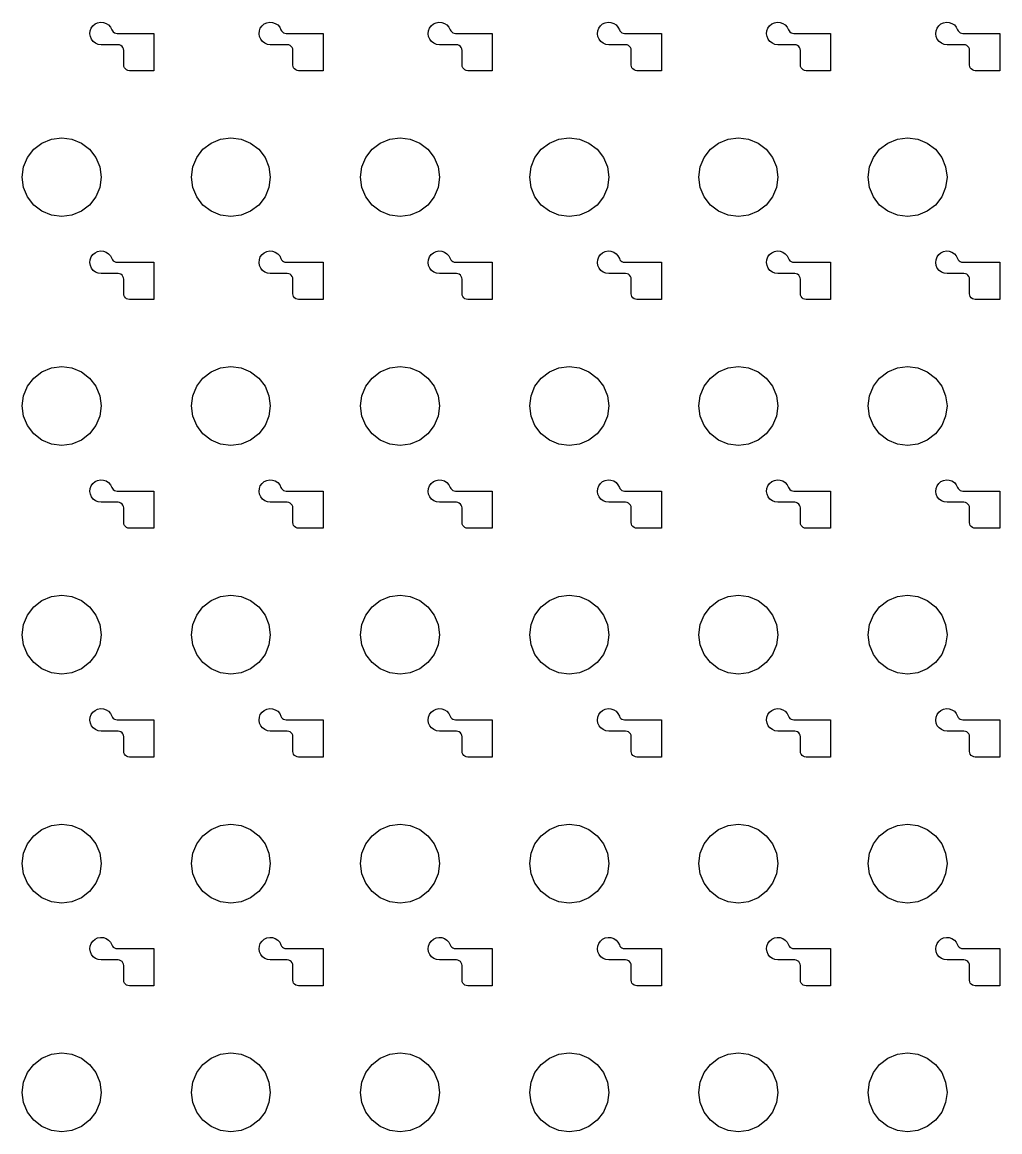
# Model space of a CAD drawing. Extents: x 11 to 212, y 11 to 212.
# Drawn here: x 132.85 to 143.04, y 136.1 to 147.68 of the extents above; entities that cross this region are included whole.
import ezdxf

# ---------------------------------------------------------------- set-up
doc = ezdxf.new("R2010")
doc.units = 0
doc.layers.add('C3', color=7, linetype='continuous')

msp = doc.modelspace()

# ---------------------------------------------------------------- linework, layer by layer
at = {"layer": 'C3'}
for points in [[(133.965, 147.176), (133.949, 147.178), (133.935, 147.184), (133.923, 147.194), (133.914, 147.206), (133.908, 147.22), (133.906, 147.235), (133.906, 147.388), (133.904, 147.403), (133.898, 147.418), (133.889, 147.43), (133.876, 147.439), (133.862, 147.445), (133.847, 147.447), (133.671, 147.447), (133.641, 147.451), (133.613, 147.462), (133.589, 147.48), (133.57, 147.504), (133.558, 147.532), (133.553, 147.561), (133.556, 147.591), (133.567, 147.62), (133.584, 147.644), (133.607, 147.664), (133.634, 147.677), (133.664, 147.682), (133.694, 147.68), (133.723, 147.67), (133.748, 147.653), (133.768, 147.631), (133.782, 147.604), (133.788, 147.591), (133.797, 147.58), (133.809, 147.572), (133.823, 147.566), (133.837, 147.565), (134.221, 147.565), (134.221, 147.176)], [(135.729, 147.176), (135.714, 147.178), (135.7, 147.184), (135.688, 147.194), (135.678, 147.206), (135.673, 147.22), (135.671, 147.235), (135.671, 147.388), (135.669, 147.403), (135.663, 147.418), (135.653, 147.43), (135.641, 147.439), (135.627, 147.445), (135.612, 147.447), (135.435, 147.447), (135.405, 147.451), (135.377, 147.462), (135.353, 147.48), (135.335, 147.504), (135.322, 147.532), (135.318, 147.561), (135.321, 147.591), (135.331, 147.62), (135.349, 147.644), (135.372, 147.664), (135.399, 147.677), (135.429, 147.682), (135.459, 147.68), (135.487, 147.67), (135.513, 147.653), (135.533, 147.631), (135.546, 147.604), (135.553, 147.591), (135.562, 147.58), (135.574, 147.572), (135.587, 147.566), (135.602, 147.565), (135.986, 147.565), (135.986, 147.176)], [(137.494, 147.176), (137.479, 147.178), (137.465, 147.184), (137.453, 147.194), (137.443, 147.206), (137.437, 147.22), (137.435, 147.235), (137.435, 147.388), (137.433, 147.403), (137.427, 147.418), (137.418, 147.43), (137.406, 147.439), (137.392, 147.445), (137.376, 147.447), (137.2, 147.447), (137.17, 147.451), (137.142, 147.462), (137.118, 147.48), (137.099, 147.504), (137.087, 147.532), (137.082, 147.561), (137.085, 147.591), (137.096, 147.62), (137.113, 147.644), (137.137, 147.664), (137.164, 147.677), (137.194, 147.682), (137.224, 147.68), (137.252, 147.67), (137.277, 147.653), (137.297, 147.631), (137.311, 147.604), (137.317, 147.591), (137.327, 147.58), (137.339, 147.572), (137.352, 147.566), (137.366, 147.565), (137.751, 147.565), (137.751, 147.176)], [(139.259, 147.176), (139.244, 147.178), (139.229, 147.184), (139.217, 147.194), (139.208, 147.206), (139.202, 147.22), (139.2, 147.235), (139.2, 147.388), (139.198, 147.403), (139.192, 147.418), (139.183, 147.43), (139.171, 147.439), (139.156, 147.445), (139.141, 147.447), (138.965, 147.447), (138.935, 147.451), (138.907, 147.462), (138.883, 147.48), (138.864, 147.504), (138.852, 147.532), (138.847, 147.561), (138.85, 147.591), (138.861, 147.62), (138.878, 147.644), (138.901, 147.664), (138.929, 147.677), (138.958, 147.682), (138.988, 147.68), (139.017, 147.67), (139.042, 147.653), (139.062, 147.631), (139.076, 147.604), (139.082, 147.591), (139.091, 147.58), (139.103, 147.572), (139.117, 147.566), (139.131, 147.565), (139.515, 147.565), (139.515, 147.176)], [(141.024, 147.176), (141.008, 147.178), (140.994, 147.184), (140.982, 147.194), (140.973, 147.206), (140.967, 147.22), (140.965, 147.235), (140.965, 147.388), (140.963, 147.403), (140.957, 147.418), (140.947, 147.43), (140.935, 147.439), (140.921, 147.445), (140.906, 147.447), (140.729, 147.447), (140.699, 147.451), (140.672, 147.462), (140.647, 147.48), (140.629, 147.504), (140.617, 147.532), (140.612, 147.561), (140.615, 147.591), (140.625, 147.62), (140.643, 147.644), (140.666, 147.664), (140.693, 147.677), (140.723, 147.682), (140.753, 147.68), (140.782, 147.67), (140.807, 147.653), (140.827, 147.631), (140.84, 147.604), (140.847, 147.591), (140.856, 147.58), (140.868, 147.572), (140.881, 147.566), (140.896, 147.565), (141.28, 147.565), (141.28, 147.176)], [(142.788, 147.176), (142.773, 147.178), (142.759, 147.184), (142.747, 147.194), (142.737, 147.206), (142.731, 147.22), (142.729, 147.235), (142.729, 147.388), (142.727, 147.403), (142.722, 147.418), (142.712, 147.43), (142.7, 147.439), (142.686, 147.445), (142.671, 147.447), (142.494, 147.447), (142.464, 147.451), (142.436, 147.462), (142.412, 147.48), (142.393, 147.504), (142.381, 147.532), (142.377, 147.561), (142.38, 147.591), (142.39, 147.62), (142.408, 147.644), (142.431, 147.664), (142.458, 147.677), (142.488, 147.682), (142.518, 147.68), (142.546, 147.67), (142.571, 147.653), (142.591, 147.631), (142.605, 147.604), (142.611, 147.591), (142.621, 147.58), (142.633, 147.572), (142.646, 147.566), (142.66, 147.565), (143.045, 147.565), (143.045, 147.176)], [(133.671, 146.065), (133.657, 145.958), (133.615, 145.859), (133.55, 145.774), (133.465, 145.708), (133.365, 145.667), (133.259, 145.653), (133.152, 145.667), (133.053, 145.708), (132.968, 145.774), (132.902, 145.859), (132.861, 145.958), (132.847, 146.065), (132.861, 146.171), (132.902, 146.271), (132.968, 146.356), (133.053, 146.421), (133.152, 146.462), (133.259, 146.476), (133.365, 146.462), (133.465, 146.421), (133.55, 146.356), (133.615, 146.271), (133.657, 146.171)], [(135.435, 146.065), (135.421, 145.958), (135.38, 145.859), (135.315, 145.774), (135.229, 145.708), (135.13, 145.667), (135.024, 145.653), (134.917, 145.667), (134.818, 145.708), (134.732, 145.774), (134.667, 145.859), (134.626, 145.958), (134.612, 146.065), (134.626, 146.171), (134.667, 146.271), (134.732, 146.356), (134.818, 146.421), (134.917, 146.462), (135.024, 146.476), (135.13, 146.462), (135.229, 146.421), (135.315, 146.356), (135.38, 146.271), (135.421, 146.171)], [(137.2, 146.065), (137.186, 145.958), (137.145, 145.859), (137.079, 145.774), (136.994, 145.708), (136.895, 145.667), (136.788, 145.653), (136.682, 145.667), (136.582, 145.708), (136.497, 145.774), (136.432, 145.859), (136.391, 145.958), (136.376, 146.065), (136.391, 146.171), (136.432, 146.271), (136.497, 146.356), (136.582, 146.421), (136.682, 146.462), (136.788, 146.476), (136.895, 146.462), (136.994, 146.421), (137.079, 146.356), (137.145, 146.271), (137.186, 146.171)], [(138.965, 146.065), (138.951, 145.958), (138.91, 145.859), (138.844, 145.774), (138.759, 145.708), (138.66, 145.667), (138.553, 145.653), (138.446, 145.667), (138.347, 145.708), (138.262, 145.774), (138.196, 145.859), (138.155, 145.958), (138.141, 146.065), (138.155, 146.171), (138.196, 146.271), (138.262, 146.356), (138.347, 146.421), (138.446, 146.462), (138.553, 146.476), (138.66, 146.462), (138.759, 146.421), (138.844, 146.356), (138.91, 146.271), (138.951, 146.171)], [(140.729, 146.065), (140.715, 145.958), (140.674, 145.859), (140.609, 145.774), (140.524, 145.708), (140.424, 145.667), (140.318, 145.653), (140.211, 145.667), (140.112, 145.708), (140.026, 145.774), (139.961, 145.859), (139.92, 145.958), (139.906, 146.065), (139.92, 146.171), (139.961, 146.271), (140.026, 146.356), (140.112, 146.421), (140.211, 146.462), (140.318, 146.476), (140.424, 146.462), (140.524, 146.421), (140.609, 146.356), (140.674, 146.271), (140.715, 146.171)], [(142.494, 146.065), (142.48, 145.958), (142.439, 145.859), (142.374, 145.774), (142.288, 145.708), (142.189, 145.667), (142.082, 145.653), (141.976, 145.667), (141.876, 145.708), (141.791, 145.774), (141.726, 145.859), (141.685, 145.958), (141.671, 146.065), (141.685, 146.171), (141.726, 146.271), (141.791, 146.356), (141.876, 146.421), (141.976, 146.462), (142.082, 146.476), (142.189, 146.462), (142.288, 146.421), (142.374, 146.356), (142.439, 146.271), (142.48, 146.171)], [(133.965, 144.788), (133.949, 144.79), (133.935, 144.796), (133.923, 144.805), (133.914, 144.818), (133.908, 144.832), (133.906, 144.847), (133.906, 145), (133.904, 145.015), (133.898, 145.029), (133.889, 145.042), (133.876, 145.051), (133.862, 145.057), (133.847, 145.059), (133.671, 145.059), (133.641, 145.063), (133.613, 145.074), (133.589, 145.092), (133.57, 145.116), (133.558, 145.143), (133.553, 145.173), (133.556, 145.203), (133.567, 145.232), (133.584, 145.256), (133.607, 145.276), (133.634, 145.288), (133.664, 145.294), (133.694, 145.292), (133.723, 145.282), (133.748, 145.265), (133.768, 145.243), (133.782, 145.216), (133.788, 145.203), (133.797, 145.192), (133.809, 145.183), (133.823, 145.178), (133.837, 145.176), (134.221, 145.176), (134.221, 144.788)], [(135.729, 144.788), (135.714, 144.79), (135.7, 144.796), (135.688, 144.805), (135.678, 144.818), (135.673, 144.832), (135.671, 144.847), (135.671, 145), (135.669, 145.015), (135.663, 145.029), (135.653, 145.042), (135.641, 145.051), (135.627, 145.057), (135.612, 145.059), (135.435, 145.059), (135.405, 145.063), (135.377, 145.074), (135.353, 145.092), (135.335, 145.116), (135.322, 145.143), (135.318, 145.173), (135.321, 145.203), (135.331, 145.232), (135.349, 145.256), (135.372, 145.276), (135.399, 145.288), (135.429, 145.294), (135.459, 145.292), (135.487, 145.282), (135.513, 145.265), (135.533, 145.243), (135.546, 145.216), (135.553, 145.203), (135.562, 145.192), (135.574, 145.183), (135.587, 145.178), (135.602, 145.176), (135.986, 145.176), (135.986, 144.788)], [(137.494, 144.788), (137.479, 144.79), (137.465, 144.796), (137.453, 144.805), (137.443, 144.818), (137.437, 144.832), (137.435, 144.847), (137.435, 145), (137.433, 145.015), (137.427, 145.029), (137.418, 145.042), (137.406, 145.051), (137.392, 145.057), (137.376, 145.059), (137.2, 145.059), (137.17, 145.063), (137.142, 145.074), (137.118, 145.092), (137.099, 145.116), (137.087, 145.143), (137.082, 145.173), (137.085, 145.203), (137.096, 145.232), (137.113, 145.256), (137.137, 145.276), (137.164, 145.288), (137.194, 145.294), (137.224, 145.292), (137.252, 145.282), (137.277, 145.265), (137.297, 145.243), (137.311, 145.216), (137.317, 145.203), (137.327, 145.192), (137.339, 145.183), (137.352, 145.178), (137.366, 145.176), (137.751, 145.176), (137.751, 144.788)], [(139.259, 144.788), (139.244, 144.79), (139.229, 144.796), (139.217, 144.805), (139.208, 144.818), (139.202, 144.832), (139.2, 144.847), (139.2, 145), (139.198, 145.015), (139.192, 145.029), (139.183, 145.042), (139.171, 145.051), (139.156, 145.057), (139.141, 145.059), (138.965, 145.059), (138.935, 145.063), (138.907, 145.074), (138.883, 145.092), (138.864, 145.116), (138.852, 145.143), (138.847, 145.173), (138.85, 145.203), (138.861, 145.232), (138.878, 145.256), (138.901, 145.276), (138.929, 145.288), (138.958, 145.294), (138.988, 145.292), (139.017, 145.282), (139.042, 145.265), (139.062, 145.243), (139.076, 145.216), (139.082, 145.203), (139.091, 145.192), (139.103, 145.183), (139.117, 145.178), (139.131, 145.176), (139.515, 145.176), (139.515, 144.788)], [(141.024, 144.788), (141.008, 144.79), (140.994, 144.796), (140.982, 144.805), (140.973, 144.818), (140.967, 144.832), (140.965, 144.847), (140.965, 145), (140.963, 145.015), (140.957, 145.029), (140.947, 145.042), (140.935, 145.051), (140.921, 145.057), (140.906, 145.059), (140.729, 145.059), (140.699, 145.063), (140.672, 145.074), (140.647, 145.092), (140.629, 145.116), (140.617, 145.143), (140.612, 145.173), (140.615, 145.203), (140.625, 145.232), (140.643, 145.256), (140.666, 145.276), (140.693, 145.288), (140.723, 145.294), (140.753, 145.292), (140.782, 145.282), (140.807, 145.265), (140.827, 145.243), (140.84, 145.216), (140.847, 145.203), (140.856, 145.192), (140.868, 145.183), (140.881, 145.178), (140.896, 145.176), (141.28, 145.176), (141.28, 144.788)], [(142.788, 144.788), (142.773, 144.79), (142.759, 144.796), (142.747, 144.805), (142.737, 144.818), (142.731, 144.832), (142.729, 144.847), (142.729, 145), (142.727, 145.015), (142.722, 145.029), (142.712, 145.042), (142.7, 145.051), (142.686, 145.057), (142.671, 145.059), (142.494, 145.059), (142.464, 145.063), (142.436, 145.074), (142.412, 145.092), (142.393, 145.116), (142.381, 145.143), (142.377, 145.173), (142.38, 145.203), (142.39, 145.232), (142.408, 145.256), (142.431, 145.276), (142.458, 145.288), (142.488, 145.294), (142.518, 145.292), (142.546, 145.282), (142.571, 145.265), (142.591, 145.243), (142.605, 145.216), (142.611, 145.203), (142.621, 145.192), (142.633, 145.183), (142.646, 145.178), (142.66, 145.176), (143.045, 145.176), (143.045, 144.788)], [(133.671, 143.676), (133.657, 143.57), (133.615, 143.471), (133.55, 143.385), (133.465, 143.32), (133.365, 143.279), (133.259, 143.265), (133.152, 143.279), (133.053, 143.32), (132.968, 143.385), (132.902, 143.471), (132.861, 143.57), (132.847, 143.676), (132.861, 143.783), (132.902, 143.882), (132.968, 143.968), (133.053, 144.033), (133.152, 144.074), (133.259, 144.088), (133.365, 144.074), (133.465, 144.033), (133.55, 143.968), (133.615, 143.882), (133.657, 143.783)], [(135.435, 143.676), (135.421, 143.57), (135.38, 143.471), (135.315, 143.385), (135.229, 143.32), (135.13, 143.279), (135.024, 143.265), (134.917, 143.279), (134.818, 143.32), (134.732, 143.385), (134.667, 143.471), (134.626, 143.57), (134.612, 143.676), (134.626, 143.783), (134.667, 143.882), (134.732, 143.968), (134.818, 144.033), (134.917, 144.074), (135.024, 144.088), (135.13, 144.074), (135.229, 144.033), (135.315, 143.968), (135.38, 143.882), (135.421, 143.783)], [(137.2, 143.676), (137.186, 143.57), (137.145, 143.471), (137.079, 143.385), (136.994, 143.32), (136.895, 143.279), (136.788, 143.265), (136.682, 143.279), (136.582, 143.32), (136.497, 143.385), (136.432, 143.471), (136.391, 143.57), (136.376, 143.676), (136.391, 143.783), (136.432, 143.882), (136.497, 143.968), (136.582, 144.033), (136.682, 144.074), (136.788, 144.088), (136.895, 144.074), (136.994, 144.033), (137.079, 143.968), (137.145, 143.882), (137.186, 143.783)], [(138.965, 143.676), (138.951, 143.57), (138.91, 143.471), (138.844, 143.385), (138.759, 143.32), (138.66, 143.279), (138.553, 143.265), (138.446, 143.279), (138.347, 143.32), (138.262, 143.385), (138.196, 143.471), (138.155, 143.57), (138.141, 143.676), (138.155, 143.783), (138.196, 143.882), (138.262, 143.968), (138.347, 144.033), (138.446, 144.074), (138.553, 144.088), (138.66, 144.074), (138.759, 144.033), (138.844, 143.968), (138.91, 143.882), (138.951, 143.783)], [(140.729, 143.676), (140.715, 143.57), (140.674, 143.471), (140.609, 143.385), (140.524, 143.32), (140.424, 143.279), (140.318, 143.265), (140.211, 143.279), (140.112, 143.32), (140.026, 143.385), (139.961, 143.471), (139.92, 143.57), (139.906, 143.676), (139.92, 143.783), (139.961, 143.882), (140.026, 143.968), (140.112, 144.033), (140.211, 144.074), (140.318, 144.088), (140.424, 144.074), (140.524, 144.033), (140.609, 143.968), (140.674, 143.882), (140.715, 143.783)], [(142.494, 143.676), (142.48, 143.57), (142.439, 143.471), (142.374, 143.385), (142.288, 143.32), (142.189, 143.279), (142.082, 143.265), (141.976, 143.279), (141.876, 143.32), (141.791, 143.385), (141.726, 143.471), (141.685, 143.57), (141.671, 143.676), (141.685, 143.783), (141.726, 143.882), (141.791, 143.968), (141.876, 144.033), (141.976, 144.074), (142.082, 144.088), (142.189, 144.074), (142.288, 144.033), (142.374, 143.968), (142.439, 143.882), (142.48, 143.783)], [(133.965, 142.4), (133.949, 142.402), (133.935, 142.408), (133.923, 142.417), (133.914, 142.429), (133.908, 142.444), (133.906, 142.459), (133.906, 142.612), (133.904, 142.627), (133.898, 142.641), (133.889, 142.653), (133.876, 142.663), (133.862, 142.669), (133.847, 142.671), (133.671, 142.671), (133.641, 142.674), (133.613, 142.686), (133.589, 142.704), (133.57, 142.728), (133.558, 142.755), (133.553, 142.785), (133.556, 142.815), (133.567, 142.843), (133.584, 142.868), (133.607, 142.887), (133.634, 142.9), (133.664, 142.906), (133.694, 142.903), (133.723, 142.894), (133.748, 142.877), (133.768, 142.854), (133.782, 142.827), (133.788, 142.815), (133.797, 142.804), (133.809, 142.795), (133.823, 142.79), (133.837, 142.788), (134.221, 142.788), (134.221, 142.4)], [(135.729, 142.4), (135.714, 142.402), (135.7, 142.408), (135.688, 142.417), (135.678, 142.429), (135.673, 142.444), (135.671, 142.459), (135.671, 142.612), (135.669, 142.627), (135.663, 142.641), (135.653, 142.653), (135.641, 142.663), (135.627, 142.669), (135.612, 142.671), (135.435, 142.671), (135.405, 142.674), (135.377, 142.686), (135.353, 142.704), (135.335, 142.728), (135.322, 142.755), (135.318, 142.785), (135.321, 142.815), (135.331, 142.843), (135.349, 142.868), (135.372, 142.887), (135.399, 142.9), (135.429, 142.906), (135.459, 142.903), (135.487, 142.894), (135.513, 142.877), (135.533, 142.854), (135.546, 142.827), (135.553, 142.815), (135.562, 142.804), (135.574, 142.795), (135.587, 142.79), (135.602, 142.788), (135.986, 142.788), (135.986, 142.4)], [(137.494, 142.4), (137.479, 142.402), (137.465, 142.408), (137.453, 142.417), (137.443, 142.429), (137.437, 142.444), (137.435, 142.459), (137.435, 142.612), (137.433, 142.627), (137.427, 142.641), (137.418, 142.653), (137.406, 142.663), (137.392, 142.669), (137.376, 142.671), (137.2, 142.671), (137.17, 142.674), (137.142, 142.686), (137.118, 142.704), (137.099, 142.728), (137.087, 142.755), (137.082, 142.785), (137.085, 142.815), (137.096, 142.843), (137.113, 142.868), (137.137, 142.887), (137.164, 142.9), (137.194, 142.906), (137.224, 142.903), (137.252, 142.894), (137.277, 142.877), (137.297, 142.854), (137.311, 142.827), (137.317, 142.815), (137.327, 142.804), (137.339, 142.795), (137.352, 142.79), (137.366, 142.788), (137.751, 142.788), (137.751, 142.4)], [(139.259, 142.4), (139.244, 142.402), (139.229, 142.408), (139.217, 142.417), (139.208, 142.429), (139.202, 142.444), (139.2, 142.459), (139.2, 142.612), (139.198, 142.627), (139.192, 142.641), (139.183, 142.653), (139.171, 142.663), (139.156, 142.669), (139.141, 142.671), (138.965, 142.671), (138.935, 142.674), (138.907, 142.686), (138.883, 142.704), (138.864, 142.728), (138.852, 142.755), (138.847, 142.785), (138.85, 142.815), (138.861, 142.843), (138.878, 142.868), (138.901, 142.887), (138.929, 142.9), (138.958, 142.906), (138.988, 142.903), (139.017, 142.894), (139.042, 142.877), (139.062, 142.854), (139.076, 142.827), (139.082, 142.815), (139.091, 142.804), (139.103, 142.795), (139.117, 142.79), (139.131, 142.788), (139.515, 142.788), (139.515, 142.4)], [(141.024, 142.4), (141.008, 142.402), (140.994, 142.408), (140.982, 142.417), (140.973, 142.429), (140.967, 142.444), (140.965, 142.459), (140.965, 142.612), (140.963, 142.627), (140.957, 142.641), (140.947, 142.653), (140.935, 142.663), (140.921, 142.669), (140.906, 142.671), (140.729, 142.671), (140.699, 142.674), (140.672, 142.686), (140.647, 142.704), (140.629, 142.728), (140.617, 142.755), (140.612, 142.785), (140.615, 142.815), (140.625, 142.843), (140.643, 142.868), (140.666, 142.887), (140.693, 142.9), (140.723, 142.906), (140.753, 142.903), (140.782, 142.894), (140.807, 142.877), (140.827, 142.854), (140.84, 142.827), (140.847, 142.815), (140.856, 142.804), (140.868, 142.795), (140.881, 142.79), (140.896, 142.788), (141.28, 142.788), (141.28, 142.4)], [(142.788, 142.4), (142.773, 142.402), (142.759, 142.408), (142.747, 142.417), (142.737, 142.429), (142.731, 142.444), (142.729, 142.459), (142.729, 142.612), (142.727, 142.627), (142.722, 142.641), (142.712, 142.653), (142.7, 142.663), (142.686, 142.669), (142.671, 142.671), (142.494, 142.671), (142.464, 142.674), (142.436, 142.686), (142.412, 142.704), (142.393, 142.728), (142.381, 142.755), (142.377, 142.785), (142.38, 142.815), (142.39, 142.843), (142.408, 142.868), (142.431, 142.887), (142.458, 142.9), (142.488, 142.906), (142.518, 142.903), (142.546, 142.894), (142.571, 142.877), (142.591, 142.854), (142.605, 142.827), (142.611, 142.815), (142.621, 142.804), (142.633, 142.795), (142.646, 142.79), (142.66, 142.788), (143.045, 142.788), (143.045, 142.4)], [(133.671, 141.288), (133.657, 141.182), (133.615, 141.082), (133.55, 140.997), (133.465, 140.932), (133.365, 140.891), (133.259, 140.876), (133.152, 140.891), (133.053, 140.932), (132.968, 140.997), (132.902, 141.082), (132.861, 141.182), (132.847, 141.288), (132.861, 141.395), (132.902, 141.494), (132.968, 141.579), (133.053, 141.645), (133.152, 141.686), (133.259, 141.7), (133.365, 141.686), (133.465, 141.645), (133.55, 141.579), (133.615, 141.494), (133.657, 141.395)], [(135.435, 141.288), (135.421, 141.182), (135.38, 141.082), (135.315, 140.997), (135.229, 140.932), (135.13, 140.891), (135.024, 140.876), (134.917, 140.891), (134.818, 140.932), (134.732, 140.997), (134.667, 141.082), (134.626, 141.182), (134.612, 141.288), (134.626, 141.395), (134.667, 141.494), (134.732, 141.579), (134.818, 141.645), (134.917, 141.686), (135.024, 141.7), (135.13, 141.686), (135.229, 141.645), (135.315, 141.579), (135.38, 141.494), (135.421, 141.395)], [(137.2, 141.288), (137.186, 141.182), (137.145, 141.082), (137.079, 140.997), (136.994, 140.932), (136.895, 140.891), (136.788, 140.876), (136.682, 140.891), (136.582, 140.932), (136.497, 140.997), (136.432, 141.082), (136.391, 141.182), (136.376, 141.288), (136.391, 141.395), (136.432, 141.494), (136.497, 141.579), (136.582, 141.645), (136.682, 141.686), (136.788, 141.7), (136.895, 141.686), (136.994, 141.645), (137.079, 141.579), (137.145, 141.494), (137.186, 141.395)], [(138.965, 141.288), (138.951, 141.182), (138.91, 141.082), (138.844, 140.997), (138.759, 140.932), (138.66, 140.891), (138.553, 140.876), (138.446, 140.891), (138.347, 140.932), (138.262, 140.997), (138.196, 141.082), (138.155, 141.182), (138.141, 141.288), (138.155, 141.395), (138.196, 141.494), (138.262, 141.579), (138.347, 141.645), (138.446, 141.686), (138.553, 141.7), (138.66, 141.686), (138.759, 141.645), (138.844, 141.579), (138.91, 141.494), (138.951, 141.395)], [(140.729, 141.288), (140.715, 141.182), (140.674, 141.082), (140.609, 140.997), (140.524, 140.932), (140.424, 140.891), (140.318, 140.876), (140.211, 140.891), (140.112, 140.932), (140.026, 140.997), (139.961, 141.082), (139.92, 141.182), (139.906, 141.288), (139.92, 141.395), (139.961, 141.494), (140.026, 141.579), (140.112, 141.645), (140.211, 141.686), (140.318, 141.7), (140.424, 141.686), (140.524, 141.645), (140.609, 141.579), (140.674, 141.494), (140.715, 141.395)], [(142.494, 141.288), (142.48, 141.182), (142.439, 141.082), (142.374, 140.997), (142.288, 140.932), (142.189, 140.891), (142.082, 140.876), (141.976, 140.891), (141.876, 140.932), (141.791, 140.997), (141.726, 141.082), (141.685, 141.182), (141.671, 141.288), (141.685, 141.395), (141.726, 141.494), (141.791, 141.579), (141.876, 141.645), (141.976, 141.686), (142.082, 141.7), (142.189, 141.686), (142.288, 141.645), (142.374, 141.579), (142.439, 141.494), (142.48, 141.395)], [(133.965, 140.012), (133.949, 140.014), (133.935, 140.02), (133.923, 140.029), (133.914, 140.041), (133.908, 140.055), (133.906, 140.071), (133.906, 140.224), (133.904, 140.239), (133.898, 140.253), (133.889, 140.265), (133.876, 140.274), (133.862, 140.28), (133.847, 140.282), (133.671, 140.282), (133.641, 140.286), (133.613, 140.298), (133.589, 140.316), (133.57, 140.339), (133.558, 140.367), (133.553, 140.397), (133.556, 140.427), (133.567, 140.455), (133.584, 140.48), (133.607, 140.499), (133.634, 140.512), (133.664, 140.517), (133.694, 140.515), (133.723, 140.505), (133.748, 140.489), (133.768, 140.466), (133.782, 140.439), (133.788, 140.426), (133.797, 140.415), (133.809, 140.407), (133.823, 140.402), (133.837, 140.4), (134.221, 140.4), (134.221, 140.012)], [(135.729, 140.012), (135.714, 140.014), (135.7, 140.02), (135.688, 140.029), (135.678, 140.041), (135.673, 140.055), (135.671, 140.071), (135.671, 140.224), (135.669, 140.239), (135.663, 140.253), (135.653, 140.265), (135.641, 140.274), (135.627, 140.28), (135.612, 140.282), (135.435, 140.282), (135.405, 140.286), (135.377, 140.298), (135.353, 140.316), (135.335, 140.339), (135.322, 140.367), (135.318, 140.397), (135.321, 140.427), (135.331, 140.455), (135.349, 140.48), (135.372, 140.499), (135.399, 140.512), (135.429, 140.517), (135.459, 140.515), (135.487, 140.505), (135.513, 140.489), (135.533, 140.466), (135.546, 140.439), (135.553, 140.426), (135.562, 140.415), (135.574, 140.407), (135.587, 140.402), (135.602, 140.4), (135.986, 140.4), (135.986, 140.012)], [(137.494, 140.012), (137.479, 140.014), (137.465, 140.02), (137.453, 140.029), (137.443, 140.041), (137.437, 140.055), (137.435, 140.071), (137.435, 140.224), (137.433, 140.239), (137.427, 140.253), (137.418, 140.265), (137.406, 140.274), (137.392, 140.28), (137.376, 140.282), (137.2, 140.282), (137.17, 140.286), (137.142, 140.298), (137.118, 140.316), (137.099, 140.339), (137.087, 140.367), (137.082, 140.397), (137.085, 140.427), (137.096, 140.455), (137.113, 140.48), (137.137, 140.499), (137.164, 140.512), (137.194, 140.517), (137.224, 140.515), (137.252, 140.505), (137.277, 140.489), (137.297, 140.466), (137.311, 140.439), (137.317, 140.426), (137.327, 140.415), (137.339, 140.407), (137.352, 140.402), (137.366, 140.4), (137.751, 140.4), (137.751, 140.012)], [(139.259, 140.012), (139.244, 140.014), (139.229, 140.02), (139.217, 140.029), (139.208, 140.041), (139.202, 140.055), (139.2, 140.071), (139.2, 140.224), (139.198, 140.239), (139.192, 140.253), (139.183, 140.265), (139.171, 140.274), (139.156, 140.28), (139.141, 140.282), (138.965, 140.282), (138.935, 140.286), (138.907, 140.298), (138.883, 140.316), (138.864, 140.339), (138.852, 140.367), (138.847, 140.397), (138.85, 140.427), (138.861, 140.455), (138.878, 140.48), (138.901, 140.499), (138.929, 140.512), (138.958, 140.517), (138.988, 140.515), (139.017, 140.505), (139.042, 140.489), (139.062, 140.466), (139.076, 140.439), (139.082, 140.426), (139.091, 140.415), (139.103, 140.407), (139.117, 140.402), (139.131, 140.4), (139.515, 140.4), (139.515, 140.012)], [(141.024, 140.012), (141.008, 140.014), (140.994, 140.02), (140.982, 140.029), (140.973, 140.041), (140.967, 140.055), (140.965, 140.071), (140.965, 140.224), (140.963, 140.239), (140.957, 140.253), (140.947, 140.265), (140.935, 140.274), (140.921, 140.28), (140.906, 140.282), (140.729, 140.282), (140.699, 140.286), (140.672, 140.298), (140.647, 140.316), (140.629, 140.339), (140.617, 140.367), (140.612, 140.397), (140.615, 140.427), (140.625, 140.455), (140.643, 140.48), (140.666, 140.499), (140.693, 140.512), (140.723, 140.517), (140.753, 140.515), (140.782, 140.505), (140.807, 140.489), (140.827, 140.466), (140.84, 140.439), (140.847, 140.426), (140.856, 140.415), (140.868, 140.407), (140.881, 140.402), (140.896, 140.4), (141.28, 140.4), (141.28, 140.012)], [(142.788, 140.012), (142.773, 140.014), (142.759, 140.02), (142.747, 140.029), (142.737, 140.041), (142.731, 140.055), (142.729, 140.071), (142.729, 140.224), (142.727, 140.239), (142.722, 140.253), (142.712, 140.265), (142.7, 140.274), (142.686, 140.28), (142.671, 140.282), (142.494, 140.282), (142.464, 140.286), (142.436, 140.298), (142.412, 140.316), (142.393, 140.339), (142.381, 140.367), (142.377, 140.397), (142.38, 140.427), (142.39, 140.455), (142.408, 140.48), (142.431, 140.499), (142.458, 140.512), (142.488, 140.517), (142.518, 140.515), (142.546, 140.505), (142.571, 140.489), (142.591, 140.466), (142.605, 140.439), (142.611, 140.426), (142.621, 140.415), (142.633, 140.407), (142.646, 140.402), (142.66, 140.4), (143.045, 140.4), (143.045, 140.012)], [(133.671, 138.9), (133.657, 138.793), (133.615, 138.694), (133.55, 138.609), (133.465, 138.543), (133.365, 138.502), (133.259, 138.488), (133.152, 138.502), (133.053, 138.543), (132.968, 138.609), (132.902, 138.694), (132.861, 138.793), (132.847, 138.9), (132.861, 139.007), (132.902, 139.106), (132.968, 139.191), (133.053, 139.257), (133.152, 139.298), (133.259, 139.312), (133.365, 139.298), (133.465, 139.257), (133.55, 139.191), (133.615, 139.106), (133.657, 139.007)], [(135.435, 138.9), (135.421, 138.793), (135.38, 138.694), (135.315, 138.609), (135.229, 138.543), (135.13, 138.502), (135.024, 138.488), (134.917, 138.502), (134.818, 138.543), (134.732, 138.609), (134.667, 138.694), (134.626, 138.793), (134.612, 138.9), (134.626, 139.007), (134.667, 139.106), (134.732, 139.191), (134.818, 139.257), (134.917, 139.298), (135.024, 139.312), (135.13, 139.298), (135.229, 139.257), (135.315, 139.191), (135.38, 139.106), (135.421, 139.007)], [(137.2, 138.9), (137.186, 138.793), (137.145, 138.694), (137.079, 138.609), (136.994, 138.543), (136.895, 138.502), (136.788, 138.488), (136.682, 138.502), (136.582, 138.543), (136.497, 138.609), (136.432, 138.694), (136.391, 138.793), (136.376, 138.9), (136.391, 139.007), (136.432, 139.106), (136.497, 139.191), (136.582, 139.257), (136.682, 139.298), (136.788, 139.312), (136.895, 139.298), (136.994, 139.257), (137.079, 139.191), (137.145, 139.106), (137.186, 139.007)], [(138.965, 138.9), (138.951, 138.793), (138.91, 138.694), (138.844, 138.609), (138.759, 138.543), (138.66, 138.502), (138.553, 138.488), (138.446, 138.502), (138.347, 138.543), (138.262, 138.609), (138.196, 138.694), (138.155, 138.793), (138.141, 138.9), (138.155, 139.007), (138.196, 139.106), (138.262, 139.191), (138.347, 139.257), (138.446, 139.298), (138.553, 139.312), (138.66, 139.298), (138.759, 139.257), (138.844, 139.191), (138.91, 139.106), (138.951, 139.007)], [(140.729, 138.9), (140.715, 138.793), (140.674, 138.694), (140.609, 138.609), (140.524, 138.543), (140.424, 138.502), (140.318, 138.488), (140.211, 138.502), (140.112, 138.543), (140.026, 138.609), (139.961, 138.694), (139.92, 138.793), (139.906, 138.9), (139.92, 139.007), (139.961, 139.106), (140.026, 139.191), (140.112, 139.257), (140.211, 139.298), (140.318, 139.312), (140.424, 139.298), (140.524, 139.257), (140.609, 139.191), (140.674, 139.106), (140.715, 139.007)], [(142.494, 138.9), (142.48, 138.793), (142.439, 138.694), (142.374, 138.609), (142.288, 138.543), (142.189, 138.502), (142.082, 138.488), (141.976, 138.502), (141.876, 138.543), (141.791, 138.609), (141.726, 138.694), (141.685, 138.793), (141.671, 138.9), (141.685, 139.007), (141.726, 139.106), (141.791, 139.191), (141.876, 139.257), (141.976, 139.298), (142.082, 139.312), (142.189, 139.298), (142.288, 139.257), (142.374, 139.191), (142.439, 139.106), (142.48, 139.007)], [(133.965, 137.624), (133.949, 137.626), (133.935, 137.631), (133.923, 137.641), (133.914, 137.653), (133.908, 137.667), (133.906, 137.682), (133.906, 137.835), (133.904, 137.851), (133.898, 137.865), (133.889, 137.877), (133.876, 137.886), (133.862, 137.892), (133.847, 137.894), (133.671, 137.894), (133.641, 137.898), (133.613, 137.909), (133.589, 137.927), (133.57, 137.951), (133.558, 137.979), (133.553, 138.009), (133.556, 138.039), (133.567, 138.067), (133.584, 138.091), (133.607, 138.111), (133.634, 138.124), (133.664, 138.129), (133.694, 138.127), (133.723, 138.117), (133.748, 138.1), (133.768, 138.078), (133.782, 138.051), (133.788, 138.038), (133.797, 138.027), (133.809, 138.019), (133.823, 138.014), (133.837, 138.012), (134.221, 138.012), (134.221, 137.624)], [(135.729, 137.624), (135.714, 137.626), (135.7, 137.631), (135.688, 137.641), (135.678, 137.653), (135.673, 137.667), (135.671, 137.682), (135.671, 137.835), (135.669, 137.851), (135.663, 137.865), (135.653, 137.877), (135.641, 137.886), (135.627, 137.892), (135.612, 137.894), (135.435, 137.894), (135.405, 137.898), (135.377, 137.909), (135.353, 137.927), (135.335, 137.951), (135.322, 137.979), (135.318, 138.009), (135.321, 138.039), (135.331, 138.067), (135.349, 138.091), (135.372, 138.111), (135.399, 138.124), (135.429, 138.129), (135.459, 138.127), (135.487, 138.117), (135.513, 138.1), (135.533, 138.078), (135.546, 138.051), (135.553, 138.038), (135.562, 138.027), (135.574, 138.019), (135.587, 138.014), (135.602, 138.012), (135.986, 138.012), (135.986, 137.624)], [(137.494, 137.624), (137.479, 137.626), (137.465, 137.631), (137.453, 137.641), (137.443, 137.653), (137.437, 137.667), (137.435, 137.682), (137.435, 137.835), (137.433, 137.851), (137.427, 137.865), (137.418, 137.877), (137.406, 137.886), (137.392, 137.892), (137.376, 137.894), (137.2, 137.894), (137.17, 137.898), (137.142, 137.909), (137.118, 137.927), (137.099, 137.951), (137.087, 137.979), (137.082, 138.009), (137.085, 138.039), (137.096, 138.067), (137.113, 138.091), (137.137, 138.111), (137.164, 138.124), (137.194, 138.129), (137.224, 138.127), (137.252, 138.117), (137.277, 138.1), (137.297, 138.078), (137.311, 138.051), (137.317, 138.038), (137.327, 138.027), (137.339, 138.019), (137.352, 138.014), (137.366, 138.012), (137.751, 138.012), (137.751, 137.624)], [(139.259, 137.624), (139.244, 137.626), (139.229, 137.631), (139.217, 137.641), (139.208, 137.653), (139.202, 137.667), (139.2, 137.682), (139.2, 137.835), (139.198, 137.851), (139.192, 137.865), (139.183, 137.877), (139.171, 137.886), (139.156, 137.892), (139.141, 137.894), (138.965, 137.894), (138.935, 137.898), (138.907, 137.909), (138.883, 137.927), (138.864, 137.951), (138.852, 137.979), (138.847, 138.009), (138.85, 138.039), (138.861, 138.067), (138.878, 138.091), (138.901, 138.111), (138.929, 138.124), (138.958, 138.129), (138.988, 138.127), (139.017, 138.117), (139.042, 138.1), (139.062, 138.078), (139.076, 138.051), (139.082, 138.038), (139.091, 138.027), (139.103, 138.019), (139.117, 138.014), (139.131, 138.012), (139.515, 138.012), (139.515, 137.624)], [(141.024, 137.624), (141.008, 137.626), (140.994, 137.631), (140.982, 137.641), (140.973, 137.653), (140.967, 137.667), (140.965, 137.682), (140.965, 137.835), (140.963, 137.851), (140.957, 137.865), (140.947, 137.877), (140.935, 137.886), (140.921, 137.892), (140.906, 137.894), (140.729, 137.894), (140.699, 137.898), (140.672, 137.909), (140.647, 137.927), (140.629, 137.951), (140.617, 137.979), (140.612, 138.009), (140.615, 138.039), (140.625, 138.067), (140.643, 138.091), (140.666, 138.111), (140.693, 138.124), (140.723, 138.129), (140.753, 138.127), (140.782, 138.117), (140.807, 138.1), (140.827, 138.078), (140.84, 138.051), (140.847, 138.038), (140.856, 138.027), (140.868, 138.019), (140.881, 138.014), (140.896, 138.012), (141.28, 138.012), (141.28, 137.624)], [(142.788, 137.624), (142.773, 137.626), (142.759, 137.631), (142.747, 137.641), (142.737, 137.653), (142.731, 137.667), (142.729, 137.682), (142.729, 137.835), (142.727, 137.851), (142.722, 137.865), (142.712, 137.877), (142.7, 137.886), (142.686, 137.892), (142.671, 137.894), (142.494, 137.894), (142.464, 137.898), (142.436, 137.909), (142.412, 137.927), (142.393, 137.951), (142.381, 137.979), (142.377, 138.009), (142.38, 138.039), (142.39, 138.067), (142.408, 138.091), (142.431, 138.111), (142.458, 138.124), (142.488, 138.129), (142.518, 138.127), (142.546, 138.117), (142.571, 138.1), (142.591, 138.078), (142.605, 138.051), (142.611, 138.038), (142.621, 138.027), (142.633, 138.019), (142.646, 138.014), (142.66, 138.012), (143.045, 138.012), (143.045, 137.624)], [(133.671, 136.512), (133.657, 136.405), (133.615, 136.306), (133.55, 136.221), (133.465, 136.155), (133.365, 136.114), (133.259, 136.1), (133.152, 136.114), (133.053, 136.155), (132.968, 136.221), (132.902, 136.306), (132.861, 136.405), (132.847, 136.512), (132.861, 136.618), (132.902, 136.718), (132.968, 136.803), (133.053, 136.868), (133.152, 136.909), (133.259, 136.924), (133.365, 136.909), (133.465, 136.868), (133.55, 136.803), (133.615, 136.718), (133.657, 136.618)], [(135.435, 136.512), (135.421, 136.405), (135.38, 136.306), (135.315, 136.221), (135.229, 136.155), (135.13, 136.114), (135.024, 136.1), (134.917, 136.114), (134.818, 136.155), (134.732, 136.221), (134.667, 136.306), (134.626, 136.405), (134.612, 136.512), (134.626, 136.618), (134.667, 136.718), (134.732, 136.803), (134.818, 136.868), (134.917, 136.909), (135.024, 136.924), (135.13, 136.909), (135.229, 136.868), (135.315, 136.803), (135.38, 136.718), (135.421, 136.618)], [(137.2, 136.512), (137.186, 136.405), (137.145, 136.306), (137.079, 136.221), (136.994, 136.155), (136.895, 136.114), (136.788, 136.1), (136.682, 136.114), (136.582, 136.155), (136.497, 136.221), (136.432, 136.306), (136.391, 136.405), (136.376, 136.512), (136.391, 136.618), (136.432, 136.718), (136.497, 136.803), (136.582, 136.868), (136.682, 136.909), (136.788, 136.924), (136.895, 136.909), (136.994, 136.868), (137.079, 136.803), (137.145, 136.718), (137.186, 136.618)], [(138.965, 136.512), (138.951, 136.405), (138.91, 136.306), (138.844, 136.221), (138.759, 136.155), (138.66, 136.114), (138.553, 136.1), (138.446, 136.114), (138.347, 136.155), (138.262, 136.221), (138.196, 136.306), (138.155, 136.405), (138.141, 136.512), (138.155, 136.618), (138.196, 136.718), (138.262, 136.803), (138.347, 136.868), (138.446, 136.909), (138.553, 136.924), (138.66, 136.909), (138.759, 136.868), (138.844, 136.803), (138.91, 136.718), (138.951, 136.618)], [(140.729, 136.512), (140.715, 136.405), (140.674, 136.306), (140.609, 136.221), (140.524, 136.155), (140.424, 136.114), (140.318, 136.1), (140.211, 136.114), (140.112, 136.155), (140.026, 136.221), (139.961, 136.306), (139.92, 136.405), (139.906, 136.512), (139.92, 136.618), (139.961, 136.718), (140.026, 136.803), (140.112, 136.868), (140.211, 136.909), (140.318, 136.924), (140.424, 136.909), (140.524, 136.868), (140.609, 136.803), (140.674, 136.718), (140.715, 136.618)], [(142.494, 136.512), (142.48, 136.405), (142.439, 136.306), (142.374, 136.221), (142.288, 136.155), (142.189, 136.114), (142.082, 136.1), (141.976, 136.114), (141.876, 136.155), (141.791, 136.221), (141.726, 136.306), (141.685, 136.405), (141.671, 136.512), (141.685, 136.618), (141.726, 136.718), (141.791, 136.803), (141.876, 136.868), (141.976, 136.909), (142.082, 136.924), (142.189, 136.909), (142.288, 136.868), (142.374, 136.803), (142.439, 136.718), (142.48, 136.618)]]:
    msp.add_lwpolyline(points, close=True, dxfattribs=at)

doc.saveas('drawing.dxf')
